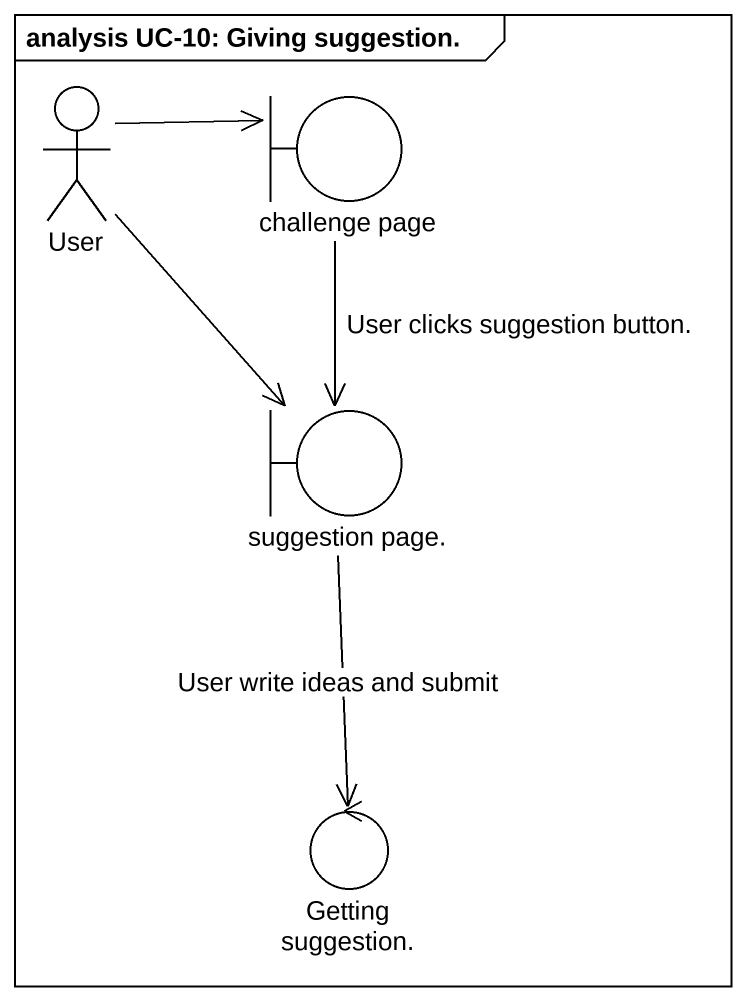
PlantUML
@startuml
mainframe analysis UC-10: Giving suggestion.
actor User
boundary "challenge page" as challenge_page
boundary "suggestion page." as suggestion_page
control "Getting suggestion." as Getting_suggestion
User -right-> challenge_page
User --> suggestion_page
challenge_page --> suggestion_page : User clicks suggestion button.
suggestion_page --> Getting_suggestion : User write ideas and submit
@enduml
